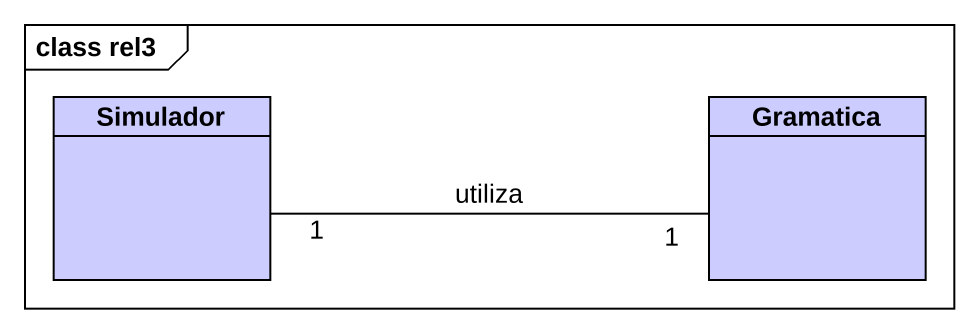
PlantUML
@startuml
mainframe class rel3
hide circle
hide empty members
class Simulador #CCCCFF
class Gramatica #CCCCFF
Simulador "1" -right- "1" Gramatica : utiliza
@enduml
